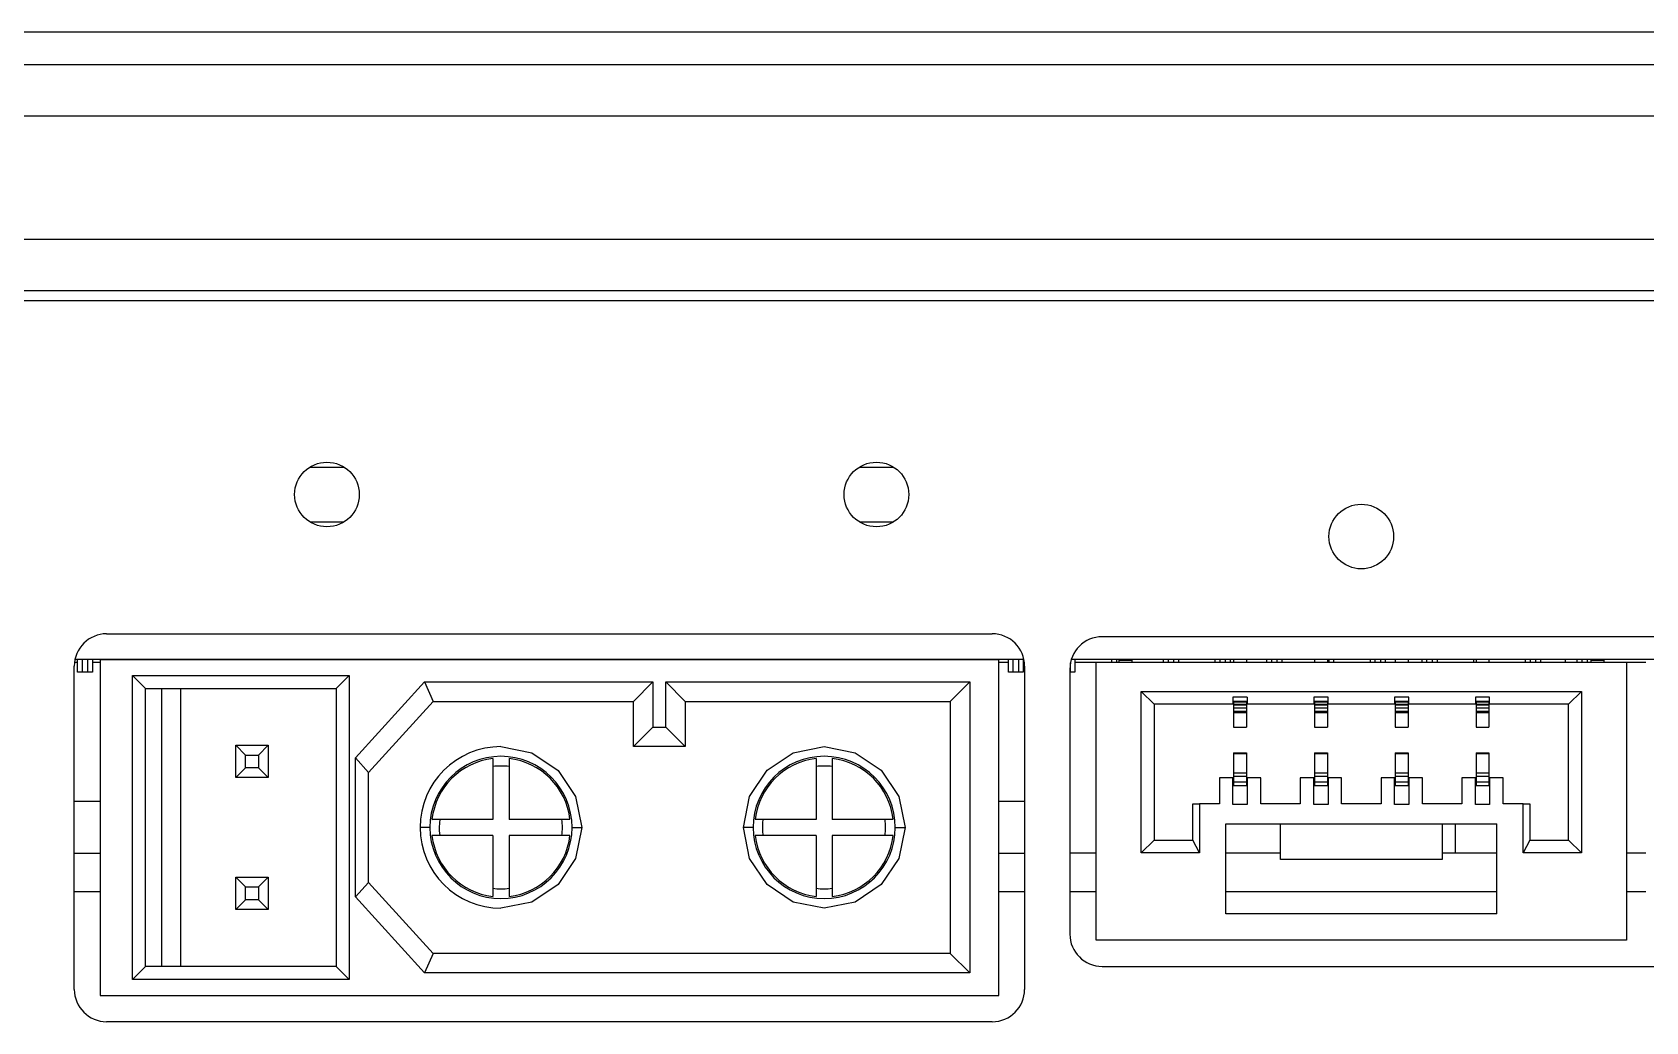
# Model space of a CAD drawing. Header units: millimetres. Extents: x 113 to 1101, y 63 to 734.
# Drawn here: x 317.31 to 342.27, y 379.7 to 395.01 of the extents above; entities that cross this region are included whole.
import ezdxf

# ---------------------------------------------------------------- set-up
doc = ezdxf.new("R2010")
doc.units = ezdxf.units.MM

msp = doc.modelspace()

# ---------------------------------------------------------------- linework, layer by layer
for p, q in [((402.908, 395.006), (283.908, 395.006)), ((283.908, 394.506), (402.908, 394.506)), ((402.908, 393.706), (283.908, 393.706)), ((296.408, 391.806), (390.408, 391.806)), ((390.408, 391.006), (296.408, 391.006)), ((296.408, 390.856), (390.408, 390.856)), ((321.604, 388.281), (322.133, 388.281)), ((330.104, 388.281), (330.633, 388.281)), ((321.607, 387.431), (322.131, 387.431)), ((330.107, 387.431), (330.631, 387.431)), ((318.461, 385.701), (332.161, 385.701)), ((384.361, 385.656), (333.861, 385.656)), ((317.961, 380.201), (317.961, 385.201)), ((318.01, 385.258), (317.964, 385.258)), ((332.65, 385.306), (317.972, 385.306)), ((318.01, 385.108), (318.01, 385.306)), ((318.08, 385.108), (318.01, 385.108)), ((318.08, 385.306), (318.08, 385.108)), ((318.17, 385.108), (318.08, 385.108)), ((318.17, 385.108), (318.17, 385.306)), ((318.24, 385.108), (318.17, 385.108)), ((318.24, 385.306), (318.24, 385.108)), ((318.361, 385.258), (318.24, 385.258)), ((318.361, 385.306), (318.361, 380.106)), ((318.361, 385.306), (332.261, 385.306)), ((332.261, 380.106), (332.261, 385.306)), ((332.41, 385.258), (332.261, 385.258)), ((332.41, 385.108), (332.41, 385.306)), ((332.48, 385.108), (332.41, 385.108)), ((332.48, 385.306), (332.48, 385.108)), ((332.57, 385.108), (332.48, 385.108)), ((332.57, 385.108), (332.57, 385.306)), ((332.64, 385.108), (332.57, 385.108)), ((332.64, 385.306), (332.64, 385.108)), ((332.657, 385.258), (332.64, 385.258)), ((332.661, 385.201), (332.661, 380.201)), ((333.361, 385.156), (333.361, 381.056)), ((333.37, 385.108), (333.361, 385.108)), ((333.37, 385.108), (333.37, 385.253)), ((333.44, 385.108), (333.37, 385.108)), ((384.837, 385.306), (333.384, 385.306)), ((333.44, 385.306), (333.44, 385.108)), ((333.769, 385.258), (333.44, 385.258)), ((333.769, 380.961), (333.769, 385.261)), ((333.769, 385.261), (341.969, 385.261)), ((334.01, 385.261), (334.01, 385.306)), ((334.08, 385.306), (334.08, 385.261)), ((334.319, 385.301), (334.119, 385.301)), ((334.319, 385.289), (334.119, 385.289)), ((334.17, 385.301), (334.17, 385.306)), ((334.24, 385.306), (334.24, 385.301)), ((334.81, 385.261), (334.81, 385.306)), ((334.88, 385.306), (334.88, 385.261)), ((334.97, 385.261), (334.97, 385.306)), ((335.04, 385.306), (335.04, 385.261)), ((335.61, 385.261), (335.61, 385.306)), ((335.68, 385.306), (335.68, 385.261)), ((335.77, 385.261), (335.77, 385.306)), ((335.84, 385.306), (335.84, 385.261)), ((336.094, 385.306), (336.094, 385.261)), ((336.41, 385.261), (336.41, 385.306)), ((336.48, 385.306), (336.48, 385.261)), ((336.57, 385.261), (336.57, 385.306)), ((336.64, 385.306), (336.64, 385.261)), ((337.344, 385.306), (337.344, 385.261)), ((337.37, 385.261), (337.37, 385.306)), ((337.44, 385.306), (337.44, 385.261)), ((338.01, 385.261), (338.01, 385.306)), ((338.08, 385.306), (338.08, 385.261)), ((338.17, 385.261), (338.17, 385.306)), ((338.24, 385.306), (338.24, 385.261)), ((338.594, 385.306), (338.594, 385.261)), ((338.81, 385.261), (338.81, 385.306)), ((338.88, 385.306), (338.88, 385.261)), ((338.97, 385.261), (338.97, 385.306)), ((339.04, 385.306), (339.04, 385.261)), ((339.61, 385.261), (339.61, 385.306)), ((339.844, 385.306), (339.844, 385.261)), ((340.41, 385.261), (340.41, 385.306)), ((340.48, 385.306), (340.48, 385.261)), ((340.57, 385.261), (340.57, 385.306)), ((340.64, 385.306), (340.64, 385.261)), ((341.025, 385.306), (341.025, 385.261)), ((341.21, 385.261), (341.21, 385.306)), ((341.28, 385.306), (341.28, 385.261)), ((341.37, 385.261), (341.37, 385.306)), ((341.619, 385.301), (341.419, 385.301)), ((341.619, 385.289), (341.419, 385.289)), ((341.44, 385.306), (341.44, 385.301)), ((341.625, 385.261), (341.625, 385.306)), ((341.969, 385.261), (341.969, 380.961)), ((342.269, 385.258), (341.969, 385.258)), ((318.861, 385.056), (319.061, 384.856)), ((318.861, 380.356), (318.861, 385.056)), ((318.861, 385.056), (322.211, 385.056)), ((319.061, 380.556), (319.061, 384.856)), ((319.061, 384.856), (322.011, 384.856)), ((319.311, 384.856), (319.311, 380.556)), ((319.611, 380.556), (319.611, 384.856)), ((322.011, 384.856), (322.211, 385.056)), ((322.011, 384.856), (322.011, 380.556)), ((322.211, 385.056), (322.211, 380.356)), ((322.311, 383.782), (323.378, 384.956)), ((323.378, 384.956), (323.511, 384.656)), ((323.378, 384.956), (326.911, 384.956)), ((326.911, 384.956), (326.611, 384.656)), ((326.911, 384.956), (326.911, 384.256)), ((327.111, 384.956), (327.411, 384.656)), ((327.111, 384.256), (327.111, 384.956)), ((327.111, 384.956), (331.811, 384.956)), ((331.811, 384.956), (331.511, 384.656)), ((331.811, 384.956), (331.811, 380.456)), ((322.511, 383.556), (323.511, 384.656)), ((323.511, 384.656), (326.611, 384.656)), ((326.611, 383.956), (326.611, 384.656)), ((327.411, 384.656), (331.511, 384.656)), ((327.411, 384.656), (327.411, 383.956)), ((331.511, 384.656), (331.511, 380.756)), ((334.464, 384.811), (334.664, 384.611)), ((334.464, 384.811), (341.274, 384.811)), ((334.464, 382.311), (334.464, 384.811)), ((335.884, 384.611), (334.664, 384.611)), ((334.664, 384.611), (334.664, 382.511)), ((335.884, 384.721), (335.884, 384.611)), ((336.104, 384.721), (335.884, 384.721)), ((335.894, 384.661), (336.094, 384.661)), ((335.894, 384.649), (336.094, 384.649)), ((335.894, 384.613), (336.094, 384.613)), ((336.094, 384.661), (336.094, 384.649)), ((336.094, 384.649), (336.094, 384.613)), ((336.094, 384.613), (336.094, 384.601)), ((336.104, 384.721), (336.104, 384.611)), ((337.134, 384.611), (336.104, 384.611)), ((337.134, 384.721), (337.134, 384.611)), ((337.354, 384.721), (337.134, 384.721)), ((337.144, 384.661), (337.344, 384.661)), ((337.144, 384.649), (337.344, 384.649)), ((337.144, 384.613), (337.344, 384.613)), ((337.344, 384.661), (337.344, 384.649)), ((337.344, 384.649), (337.344, 384.613)), ((337.344, 384.613), (337.344, 384.601)), ((337.354, 384.611), (337.354, 384.721)), ((338.384, 384.611), (337.354, 384.611)), ((338.384, 384.721), (338.384, 384.611)), ((338.604, 384.721), (338.384, 384.721)), ((338.394, 384.661), (338.594, 384.661)), ((338.394, 384.649), (338.594, 384.649)), ((338.394, 384.613), (338.594, 384.613)), ((338.594, 384.661), (338.594, 384.649)), ((338.594, 384.649), (338.594, 384.613)), ((338.594, 384.613), (338.594, 384.601)), ((338.604, 384.611), (338.604, 384.721)), ((339.634, 384.611), (338.604, 384.611)), ((339.634, 384.721), (339.634, 384.611)), ((339.854, 384.721), (339.634, 384.721)), ((339.644, 384.661), (339.844, 384.661)), ((339.644, 384.649), (339.844, 384.649)), ((339.644, 384.613), (339.844, 384.613)), ((339.844, 384.661), (339.844, 384.649)), ((339.844, 384.649), (339.844, 384.613)), ((339.844, 384.613), (339.844, 384.601)), ((339.854, 384.611), (339.854, 384.721)), ((341.074, 384.611), (339.854, 384.611)), ((341.274, 384.811), (341.074, 384.611)), ((341.074, 382.511), (341.074, 384.611)), ((341.274, 384.811), (341.274, 382.311)), ((335.894, 384.601), (336.094, 384.601)), ((335.894, 384.554), (336.094, 384.554)), ((335.894, 384.506), (336.094, 384.506)), ((335.894, 384.482), (336.094, 384.482)), ((336.094, 384.601), (336.094, 384.554)), ((336.094, 384.554), (336.094, 384.506)), ((336.094, 384.506), (336.094, 384.482)), ((336.094, 384.482), (336.094, 384.255)), ((337.144, 384.601), (337.344, 384.601)), ((337.144, 384.554), (337.344, 384.554)), ((337.144, 384.506), (337.344, 384.506)), ((337.144, 384.482), (337.344, 384.482)), ((337.344, 384.601), (337.344, 384.554)), ((337.344, 384.554), (337.344, 384.506)), ((337.344, 384.506), (337.344, 384.482)), ((337.344, 384.482), (337.344, 384.255)), ((338.394, 384.601), (338.594, 384.601)), ((338.394, 384.554), (338.594, 384.554)), ((338.394, 384.506), (338.594, 384.506)), ((338.394, 384.482), (338.594, 384.482)), ((338.594, 384.601), (338.594, 384.554)), ((338.594, 384.554), (338.594, 384.506)), ((338.594, 384.506), (338.594, 384.482)), ((338.594, 384.482), (338.594, 384.255)), ((339.644, 384.601), (339.844, 384.601)), ((339.644, 384.554), (339.844, 384.554)), ((339.644, 384.506), (339.844, 384.506)), ((339.644, 384.482), (339.844, 384.482)), ((339.844, 384.601), (339.844, 384.554)), ((339.844, 384.554), (339.844, 384.506)), ((339.844, 384.506), (339.844, 384.482)), ((339.844, 384.482), (339.844, 384.255)), ((326.911, 384.256), (326.611, 383.956)), ((326.911, 384.256), (327.111, 384.256)), ((327.111, 384.256), (327.411, 383.956)), ((335.894, 384.255), (336.094, 384.255)), ((337.144, 384.255), (337.344, 384.255)), ((338.394, 384.255), (338.594, 384.255)), ((339.644, 384.255), (339.844, 384.255)), ((320.461, 383.976), (320.961, 383.976)), ((320.611, 383.826), (320.461, 383.976)), ((320.461, 383.476), (320.461, 383.976)), ((320.811, 383.826), (320.961, 383.976)), ((320.961, 383.976), (320.961, 383.476)), ((327.411, 383.956), (326.611, 383.956)), ((335.894, 383.861), (336.094, 383.861)), ((336.094, 383.861), (336.094, 383.849)), ((337.144, 383.861), (337.344, 383.861)), ((337.344, 383.861), (337.344, 383.849)), ((338.394, 383.861), (338.594, 383.861)), ((338.594, 383.861), (338.594, 383.849)), ((339.644, 383.861), (339.844, 383.861)), ((339.844, 383.861), (339.844, 383.849)), ((320.461, 383.476), (320.611, 383.626)), ((320.611, 383.826), (320.811, 383.826)), ((320.611, 383.626), (320.611, 383.826)), ((320.811, 383.626), (320.611, 383.626)), ((320.811, 383.826), (320.811, 383.626)), ((320.961, 383.476), (320.811, 383.626)), ((322.311, 383.782), (322.511, 383.556)), ((322.311, 381.63), (322.311, 383.782)), ((335.894, 383.849), (336.094, 383.849)), ((336.094, 383.849), (336.094, 383.551)), ((337.144, 383.849), (337.344, 383.849)), ((337.344, 383.849), (337.344, 383.551)), ((338.394, 383.849), (338.594, 383.849)), ((338.594, 383.849), (338.594, 383.551)), ((339.644, 383.849), (339.844, 383.849)), ((339.844, 383.849), (339.844, 383.551)), ((320.961, 383.476), (320.461, 383.476)), ((322.511, 381.856), (322.511, 383.556)), ((335.884, 383.471), (335.674, 383.471)), ((335.674, 383.471), (335.674, 383.071)), ((335.884, 383.061), (335.884, 383.471)), ((335.894, 383.551), (336.094, 383.551)), ((335.894, 383.497), (336.094, 383.497)), ((335.894, 383.413), (336.094, 383.413)), ((336.094, 383.551), (336.094, 383.497)), ((336.094, 383.497), (336.094, 383.413)), ((336.094, 383.413), (336.094, 383.354)), ((336.104, 383.471), (336.104, 383.061)), ((336.314, 383.471), (336.104, 383.471)), ((336.314, 383.071), (336.314, 383.471)), ((337.134, 383.471), (336.924, 383.471)), ((336.924, 383.471), (336.924, 383.071)), ((337.134, 383.061), (337.134, 383.471)), ((337.144, 383.551), (337.344, 383.551)), ((337.144, 383.497), (337.344, 383.497)), ((337.144, 383.413), (337.344, 383.413)), ((337.344, 383.551), (337.344, 383.497)), ((337.344, 383.497), (337.344, 383.413)), ((337.344, 383.413), (337.344, 383.354)), ((337.354, 383.471), (337.354, 383.061)), ((337.564, 383.471), (337.354, 383.471)), ((337.564, 383.071), (337.564, 383.471)), ((338.384, 383.471), (338.174, 383.471)), ((338.174, 383.471), (338.174, 383.071)), ((338.384, 383.061), (338.384, 383.471)), ((338.394, 383.551), (338.594, 383.551)), ((338.394, 383.497), (338.594, 383.497)), ((338.394, 383.413), (338.594, 383.413)), ((338.594, 383.551), (338.594, 383.497)), ((338.594, 383.497), (338.594, 383.413)), ((338.594, 383.413), (338.594, 383.354)), ((338.814, 383.471), (338.604, 383.471)), ((338.604, 383.471), (338.604, 383.061)), ((338.814, 383.071), (338.814, 383.471)), ((339.634, 383.471), (339.424, 383.471)), ((339.424, 383.471), (339.424, 383.071)), ((339.634, 383.061), (339.634, 383.471)), ((339.644, 383.551), (339.844, 383.551)), ((339.644, 383.497), (339.844, 383.497)), ((339.644, 383.413), (339.844, 383.413)), ((339.844, 383.551), (339.844, 383.497)), ((339.844, 383.497), (339.844, 383.413)), ((339.844, 383.413), (339.844, 383.354)), ((340.064, 383.471), (339.854, 383.471)), ((339.854, 383.471), (339.854, 383.061)), ((340.064, 383.071), (340.064, 383.471)), ((318.361, 383.106), (317.961, 383.106)), ((332.661, 383.106), (332.261, 383.106)), ((335.894, 383.354), (336.094, 383.354)), ((337.144, 383.354), (337.344, 383.354)), ((338.394, 383.354), (338.594, 383.354)), ((339.644, 383.354), (339.844, 383.354)), ((335.264, 383.071), (335.364, 383.071)), ((335.264, 382.511), (335.264, 383.071)), ((335.674, 383.071), (335.364, 383.071)), ((335.364, 383.071), (335.364, 382.311)), ((336.104, 383.061), (335.884, 383.061)), ((336.924, 383.071), (336.314, 383.071)), ((337.354, 383.061), (337.134, 383.061)), ((338.174, 383.071), (337.564, 383.071)), ((338.604, 383.061), (338.384, 383.061)), ((339.424, 383.071), (338.814, 383.071)), ((339.854, 383.061), (339.634, 383.061)), ((340.374, 383.071), (340.064, 383.071)), ((340.374, 382.311), (340.374, 383.071)), ((340.374, 383.071), (340.474, 383.071)), ((340.474, 383.071), (340.474, 382.511)), ((323.461, 382.706), (323.311, 382.706)), ((325.661, 382.706), (325.811, 382.706)), ((328.461, 382.706), (328.311, 382.706)), ((330.661, 382.706), (330.811, 382.706)), ((335.774, 382.761), (339.964, 382.761)), ((335.774, 381.371), (335.774, 382.761)), ((336.619, 382.211), (336.619, 382.761)), ((339.119, 382.761), (339.119, 382.211)), ((339.325, 382.308), (339.325, 382.761)), ((339.964, 381.371), (339.964, 382.761)), ((334.464, 382.311), (334.664, 382.511)), ((334.664, 382.511), (335.264, 382.511)), ((335.364, 382.311), (335.264, 382.511)), ((340.474, 382.511), (340.374, 382.311)), ((340.474, 382.511), (341.074, 382.511)), ((341.074, 382.511), (341.274, 382.311)), ((317.961, 382.306), (318.361, 382.306)), ((332.261, 382.306), (332.661, 382.306)), ((333.769, 382.308), (333.36, 382.308)), ((335.364, 382.311), (334.464, 382.311)), ((336.619, 382.308), (335.774, 382.308)), ((339.119, 382.211), (336.619, 382.211)), ((339.964, 382.308), (339.118, 382.308)), ((341.274, 382.311), (340.374, 382.311)), ((342.269, 382.308), (341.968, 382.308)), ((320.461, 381.936), (320.961, 381.936)), ((320.611, 381.786), (320.461, 381.936)), ((320.461, 381.436), (320.461, 381.936)), ((320.811, 381.786), (320.961, 381.936)), ((320.961, 381.936), (320.961, 381.436)), ((318.361, 381.708), (317.961, 381.708)), ((320.611, 381.786), (320.811, 381.786)), ((320.611, 381.586), (320.611, 381.786)), ((320.811, 381.786), (320.811, 381.586)), ((322.511, 381.856), (322.311, 381.63)), ((323.378, 380.456), (322.311, 381.63)), ((323.511, 380.756), (322.511, 381.856)), ((332.66, 381.708), (332.261, 381.708)), ((333.769, 381.708), (333.36, 381.708)), ((339.964, 381.708), (335.774, 381.708)), ((342.269, 381.708), (341.968, 381.708)), ((320.461, 381.436), (320.611, 381.586)), ((320.961, 381.436), (320.461, 381.436)), ((320.811, 381.586), (320.611, 381.586)), ((320.961, 381.436), (320.811, 381.586)), ((339.964, 381.371), (335.774, 381.371)), ((341.969, 380.961), (333.769, 380.961)), ((323.511, 380.756), (323.378, 380.456)), ((331.511, 380.756), (323.511, 380.756)), ((331.811, 380.456), (331.511, 380.756)), ((318.861, 380.356), (319.061, 380.556)), ((322.011, 380.556), (319.061, 380.556)), ((322.211, 380.356), (322.011, 380.556)), ((331.811, 380.456), (323.378, 380.456)), ((333.861, 380.556), (384.361, 380.556)), ((322.211, 380.356), (318.861, 380.356)), ((318.361, 380.106), (332.261, 380.106)), ((332.161, 379.701), (318.461, 379.701))]:
    msp.add_line(p, q)
for points in [[(334.119, 385.301), (334.119, 385.295), (334.119, 385.289)], [(334.119, 385.289), (334.119, 385.273), (334.119, 385.261)], [(334.319, 385.301), (334.319, 385.295), (334.319, 385.289)], [(334.319, 385.289), (334.319, 385.273), (334.319, 385.261)], [(335.894, 385.306), (335.894, 385.281), (335.894, 385.261)], [(337.144, 385.306), (337.144, 385.281), (337.144, 385.261)], [(338.394, 385.306), (338.394, 385.281), (338.394, 385.261)], [(339.644, 385.306), (339.644, 385.281), (339.644, 385.261)], [(341.419, 385.301), (341.419, 385.295), (341.419, 385.289)], [(341.419, 385.289), (341.419, 385.273), (341.419, 385.261)], [(341.619, 385.301), (341.619, 385.295), (341.619, 385.289)], [(341.619, 385.289), (341.619, 385.273), (341.619, 385.261)], [(335.894, 384.661), (335.894, 384.654), (335.894, 384.649)], [(335.894, 384.649), (335.894, 384.629), (335.894, 384.613)], [(335.894, 384.613), (335.894, 384.607), (335.894, 384.601)], [(337.144, 384.661), (337.144, 384.654), (337.144, 384.649)], [(337.144, 384.649), (337.144, 384.629), (337.144, 384.613)], [(337.144, 384.613), (337.144, 384.607), (337.144, 384.601)], [(338.394, 384.661), (338.394, 384.654), (338.394, 384.649)], [(338.394, 384.649), (338.394, 384.629), (338.394, 384.613)], [(338.394, 384.613), (338.394, 384.607), (338.394, 384.601)], [(339.644, 384.661), (339.644, 384.654), (339.644, 384.649)], [(339.644, 384.649), (339.644, 384.629), (339.644, 384.613)], [(339.644, 384.613), (339.644, 384.607), (339.644, 384.601)], [(335.894, 384.601), (335.894, 384.575), (335.894, 384.554)], [(335.894, 384.554), (335.894, 384.527), (335.894, 384.506)], [(335.894, 384.506), (335.894, 384.492), (335.894, 384.482)], [(335.894, 384.482), (335.894, 384.355), (335.894, 384.255)], [(337.144, 384.601), (337.144, 384.575), (337.144, 384.554)], [(337.144, 384.554), (337.144, 384.527), (337.144, 384.506)], [(337.144, 384.506), (337.144, 384.492), (337.144, 384.482)], [(337.144, 384.482), (337.144, 384.355), (337.144, 384.255)], [(338.394, 384.601), (338.394, 384.575), (338.394, 384.554)], [(338.394, 384.554), (338.394, 384.527), (338.394, 384.506)], [(338.394, 384.506), (338.394, 384.492), (338.394, 384.482)], [(338.394, 384.482), (338.394, 384.355), (338.394, 384.255)], [(339.644, 384.601), (339.644, 384.575), (339.644, 384.554)], [(339.644, 384.554), (339.644, 384.527), (339.644, 384.506)], [(339.644, 384.506), (339.644, 384.492), (339.644, 384.482)], [(339.644, 384.482), (339.644, 384.355), (339.644, 384.255)], [(324.561, 383.956), (325.039, 383.86), (325.444, 383.589), (325.715, 383.184), (325.811, 382.706), (325.715, 382.228), (325.444, 381.822), (325.039, 381.551), (324.561, 381.456)], [(329.561, 381.456), (329.082, 381.551), (328.677, 381.822), (328.406, 382.227), (328.311, 382.706), (328.406, 383.184), (328.677, 383.59), (329.082, 383.861), (329.561, 383.956)], [(329.561, 383.956), (330.039, 383.861), (330.444, 383.59), (330.715, 383.184), (330.811, 382.706), (330.715, 382.227), (330.444, 381.822), (330.039, 381.551), (329.561, 381.456)], [(335.894, 383.861), (335.894, 383.854), (335.894, 383.849)], [(337.144, 383.861), (337.144, 383.854), (337.144, 383.849)], [(338.394, 383.861), (338.394, 383.854), (338.394, 383.849)], [(339.644, 383.861), (339.644, 383.854), (339.644, 383.849)], [(324.436, 383.773), (324.436, 383.773), (324.436, 383.774), (324.436, 383.774), (324.436, 383.774), (324.436, 383.774), (324.436, 383.774), (324.436, 383.773), (324.436, 383.757), (324.436, 383.457), (324.436, 382.831)], [(324.686, 383.773), (324.686, 383.773), (324.686, 383.773), (324.686, 383.773), (324.686, 383.773), (324.686, 383.773), (324.686, 383.773), (324.686, 383.773), (324.686, 383.771), (324.686, 383.689), (324.686, 382.831)], [(329.436, 383.773), (329.436, 383.773), (329.436, 383.774), (329.436, 383.774), (329.436, 383.774), (329.436, 383.774), (329.436, 383.774), (329.436, 383.773), (329.436, 383.757), (329.436, 383.457), (329.436, 382.831)], [(329.686, 383.773), (329.686, 383.773), (329.686, 383.773), (329.686, 383.773), (329.686, 383.773), (329.686, 383.773), (329.686, 383.773), (329.686, 383.773), (329.686, 383.771), (329.686, 383.689), (329.686, 382.831)], [(335.894, 383.849), (335.894, 383.682), (335.894, 383.551)], [(337.144, 383.849), (337.144, 383.682), (337.144, 383.551)], [(338.394, 383.849), (338.394, 383.682), (338.394, 383.551)], [(339.644, 383.849), (339.644, 383.682), (339.644, 383.551)], [(335.894, 383.551), (335.894, 383.52), (335.894, 383.497)], [(335.894, 383.497), (335.894, 383.45), (335.894, 383.413)], [(335.894, 383.413), (335.894, 383.38), (335.894, 383.354)], [(337.144, 383.551), (337.144, 383.52), (337.144, 383.497)], [(337.144, 383.497), (337.144, 383.45), (337.144, 383.413)], [(337.144, 383.413), (337.144, 383.38), (337.144, 383.354)], [(338.394, 383.551), (338.394, 383.52), (338.394, 383.497)], [(338.394, 383.497), (338.394, 383.45), (338.394, 383.413)], [(338.394, 383.413), (338.394, 383.38), (338.394, 383.354)], [(339.644, 383.551), (339.644, 383.52), (339.644, 383.497)], [(339.644, 383.497), (339.644, 383.45), (339.644, 383.413)], [(339.644, 383.413), (339.644, 383.38), (339.644, 383.354)], [(324.436, 382.831), (323.578, 382.831), (323.495, 382.831), (323.493, 382.831), (323.493, 382.831), (323.493, 382.831), (323.493, 382.831), (323.493, 382.831), (323.493, 382.831), (323.494, 382.831)], [(323.611, 382.706), (323.613, 382.776), (323.619, 382.831)], [(323.619, 382.581), (323.612, 382.651), (323.611, 382.706)], [(325.627, 382.831), (325.628, 382.831), (325.628, 382.831), (325.628, 382.831), (325.628, 382.831), (325.628, 382.831), (325.628, 382.831), (325.628, 382.831), (325.611, 382.831), (325.312, 382.831), (324.686, 382.831)], [(329.436, 382.831), (328.578, 382.831), (328.495, 382.831), (328.493, 382.831), (328.493, 382.831), (328.493, 382.831), (328.493, 382.831), (328.493, 382.831), (328.493, 382.831), (328.494, 382.831)], [(328.611, 382.706), (328.613, 382.776), (328.619, 382.831)], [(328.619, 382.581), (328.612, 382.651), (328.611, 382.706)], [(330.627, 382.831), (330.628, 382.831), (330.628, 382.831), (330.628, 382.831), (330.628, 382.831), (330.628, 382.831), (330.628, 382.831), (330.628, 382.831), (330.611, 382.831), (330.312, 382.831), (329.686, 382.831)], [(324.436, 382.581), (323.577, 382.581), (323.496, 382.581), (323.493, 382.581), (323.493, 382.581), (323.493, 382.581), (323.493, 382.581), (323.493, 382.581), (323.493, 382.581), (323.493, 382.581), (323.494, 382.581)], [(324.436, 382.581), (324.436, 381.723), (324.436, 381.64), (324.436, 381.638), (324.436, 381.638), (324.436, 381.638), (324.436, 381.638), (324.436, 381.638), (324.436, 381.638), (324.436, 381.639)], [(325.627, 382.581), (325.628, 382.581), (325.628, 382.581), (325.628, 382.581), (325.628, 382.581), (325.628, 382.581), (325.628, 382.581), (325.628, 382.581), (325.625, 382.581), (325.544, 382.581), (324.686, 382.581)], [(324.686, 382.581), (324.686, 381.722), (324.686, 381.641), (324.686, 381.638), (324.686, 381.638), (324.686, 381.638), (324.686, 381.638), (324.686, 381.638), (324.686, 381.638), (324.686, 381.638), (324.686, 381.639)], [(329.436, 382.581), (328.577, 382.581), (328.496, 382.581), (328.493, 382.581), (328.493, 382.581), (328.493, 382.581), (328.493, 382.581), (328.493, 382.581), (328.493, 382.581), (328.493, 382.581), (328.494, 382.581)], [(329.436, 382.581), (329.436, 381.723), (329.436, 381.64), (329.436, 381.638), (329.436, 381.638), (329.436, 381.638), (329.436, 381.638), (329.436, 381.638), (329.436, 381.638), (329.436, 381.639)], [(329.686, 382.581), (329.686, 381.722), (329.686, 381.641), (329.686, 381.638), (329.686, 381.638), (329.686, 381.638), (329.686, 381.638), (329.686, 381.638), (329.686, 381.638), (329.686, 381.638), (329.686, 381.639)], [(330.627, 382.581), (330.628, 382.581), (330.628, 382.581), (330.628, 382.581), (330.628, 382.581), (330.628, 382.581), (330.628, 382.581), (330.628, 382.581), (330.625, 382.581), (330.544, 382.581), (329.686, 382.581)]]:
    msp.add_lwpolyline(points)
for centre in [(321.869, 387.856), (330.369, 387.856), (337.869, 387.206), (337.869, 387.206)]:
    msp.add_circle(centre, 0.5)
for centre, radius, start, end in [((318.461, 385.201), 0.5, 90, 180), ((332.161, 385.201), 0.5, 0, 90), ((333.861, 385.156), 0.5, 90, 180), ((324.561, 382.706), 1.25, 90, 270), ((324.561, 382.706), 1.1, 0, 180), ((324.561, 382.706), 1.075, 96.6916, 173.307), ((324.561, 382.706), 0.95, 82.4392, 97.5608), ((324.561, 382.706), 1.075, 6.7215, 83.299), ((329.561, 382.706), 1.1, 0, 180), ((329.561, 382.706), 1.075, 96.6916, 173.307), ((329.561, 382.706), 0.95, 82.4392, 97.5608), ((329.561, 382.706), 1.075, 6.7215, 83.299), ((324.561, 382.706), 1.1, 180, 0), ((324.561, 382.706), 0.95, 0, 7.5608), ((324.561, 382.706), 0.95, 352.4392, 0), ((329.561, 382.706), 1.1, 180, 0), ((329.561, 382.706), 0.95, 0, 7.5608), ((329.561, 382.706), 0.95, 352.4392, 0), ((324.561, 382.706), 1.075, 186.6946, 263.3023), ((324.561, 382.706), 1.075, 276.704, 353.2965), ((329.561, 382.706), 1.075, 186.6946, 263.3023), ((329.561, 382.706), 1.075, 276.704, 353.2965), ((324.561, 382.706), 0.95, 262.4392, 277.5608), ((329.561, 382.706), 0.95, 262.4392, 277.5608), ((333.861, 381.056), 0.5, 180, 270), ((318.461, 380.201), 0.5, 180, 270), ((332.161, 380.201), 0.5, 270, 0)]:
    msp.add_arc(centre, radius, start, end)

doc.saveas('drawing.dxf')
